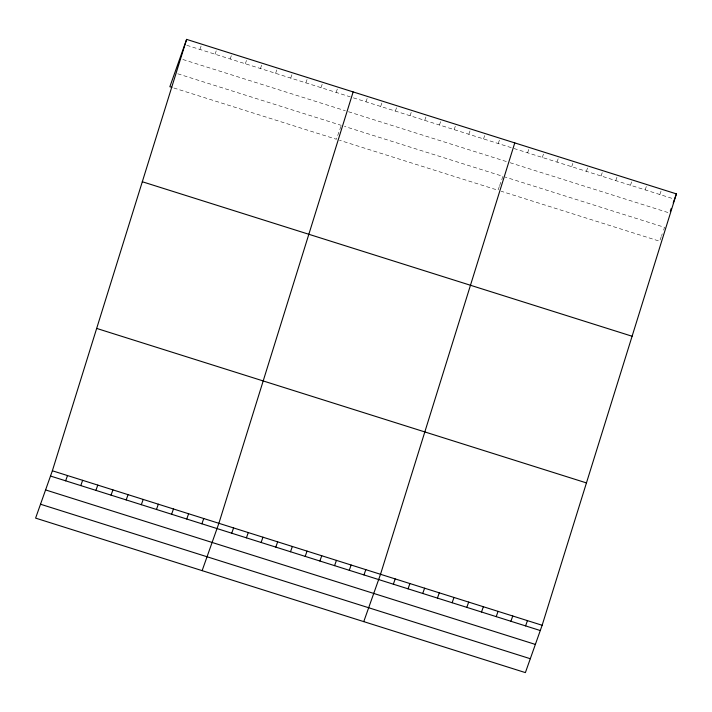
<?xml version="1.0" encoding="UTF-8"?>
<svg xmlns="http://www.w3.org/2000/svg" width="712" height="712" viewBox="0 0 712 712"><rect width="100%" height="100%" fill="white"/><g stroke="black" fill="none" stroke-linecap="round" stroke-linejoin="round"><path stroke-width="0.53" stroke-dasharray="3.56 2.67" d="M199.894 49.431L201.754 44.162M215.033 54.21L216.893 48.941M230.172 58.98L232.032 53.712M245.311 63.76L247.171 58.491M260.45 68.53L262.31 63.261M275.589 73.309L277.449 68.041M290.727 78.089L292.587 72.82M305.866 82.859L307.726 77.59M321.005 87.638L322.865 82.37M336.135 92.409L338.004 87.14M340.968 126.3L336.375 139.258L173.888 88.003M365.968 101.825L367.837 96.556M380.662 106.453L382.531 101.184M395.356 111.09L397.225 105.821M410.05 115.727L411.919 110.458M424.744 120.364L426.613 115.095M439.438 124.992L441.307 119.723M454.131 129.629L456 124.36M468.825 134.265L470.694 128.997M483.519 138.902L485.388 133.633M498.213 143.53L500.082 138.27M499.317 186.535L498.008 190.238L339.526 140.255M499.646 185.61L502.921 176.353L344.448 126.371M527.601 152.804L529.461 147.535M542.295 157.441L544.155 152.172M556.989 162.078L558.849 156.809M571.683 166.706L573.543 161.437M586.377 171.343L588.237 166.074M601.07 175.98L602.931 170.711M615.764 180.617L617.624 175.348M630.458 185.245L632.318 179.985M645.143 189.881L647.012 184.613M659.837 194.518L661.706 189.25M661.279 236.598L659.632 241.226L501.159 191.234M661.599 235.672L662.258 233.821M663.566 230.118L664.554 227.342L505.022 177.021M186.775 45.292L350.268 96.868M353.375 97.847L511.857 147.838M513.957 148.496L672.439 198.488M182.859 59.496L345.356 110.752M348.462 111.731L506.944 161.722M510.086 162.719L669.618 213.039M177.795 73.799L341.297 125.374"/><path stroke-width="1.07" d="M52.368 470.774L186.615 39.391L676.4 193.886L542.144 625.269L525.385 672.609L35.6 518.113L52.368 470.774L542.144 625.269M353.143 91.919L218.887 523.302L202.128 570.641M514.776 142.898L380.519 574.29L363.752 621.629M186.615 39.391L169.857 86.731L171.877 87.362M65.638 480.822L67.507 475.554M80.776 485.593L82.645 480.324M95.915 490.372L97.784 485.103M111.054 495.143L112.923 489.874M126.193 499.922L128.062 494.653M141.332 504.692L143.192 499.423M156.471 509.472L158.331 504.203M171.61 514.242L173.47 508.973M186.749 519.021L188.609 513.753M201.888 523.801L203.748 518.532M231.72 533.208L233.581 527.939M246.414 537.845L248.274 532.576M261.108 542.473L262.968 537.204M275.802 547.11L277.662 541.841M290.496 551.747L292.356 546.478M305.181 556.384L307.05 551.115M319.875 561.012L321.744 555.752M334.569 565.648L336.438 560.38M349.263 570.285L351.132 565.017M363.957 574.922L365.826 569.653M393.344 584.187L395.213 578.918M408.038 588.824L409.907 583.555M422.732 593.461L424.601 588.192M437.426 598.098L439.295 592.829M452.12 602.726L453.989 597.457M466.814 607.363L468.683 602.094M481.508 612L483.368 606.731M496.202 616.637L498.062 611.368M510.896 621.273L512.756 616.005M670.277 211.188L671.256 208.411M673.223 202.858L676.4 193.886M525.589 625.901L527.45 620.633M142.311 181.747L632.096 336.242M96.672 328.419L586.448 482.914M50.499 476.043L540.283 630.538M45.586 489.927L535.362 644.422M40.513 504.229L530.298 658.725"/></g></svg>
